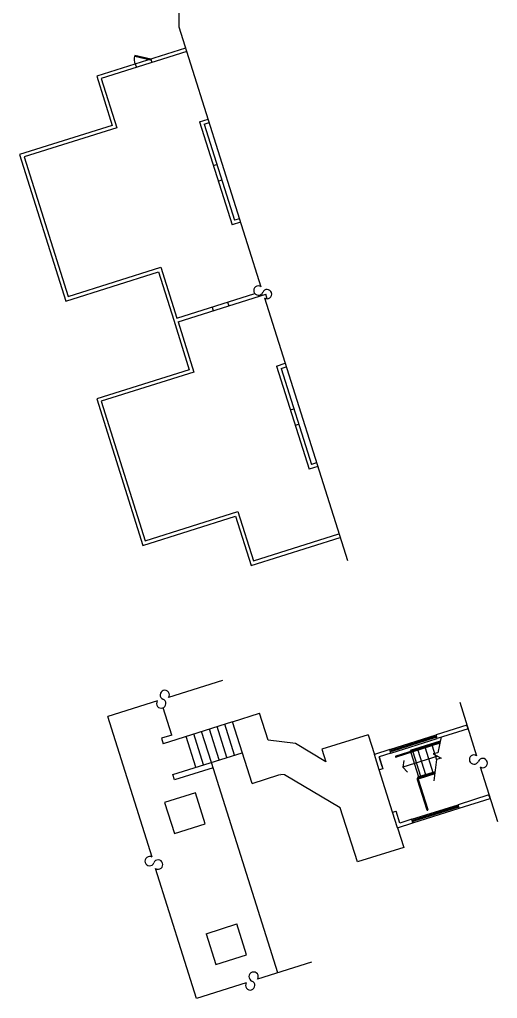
# Model space of a CAD drawing. Header units: inches. Extents: x -323 to 755, y -1552 to 2003.
# Drawn here: x 46 to 755, y -1552 to -99 of the extents above; entities that cross this region are included whole.
import ezdxf

# ---------------------------------------------------------------- set-up
doc = ezdxf.new("R2010")
doc.units = ezdxf.units.IN
doc.header["$LTSCALE"] = 10
doc.header["$MEASUREMENT"] = 0
for name, color, linetype in [('A-DOOR', 2, 'CONTINUOUS'), ('A-FLOR', 3, 'CONTINUOUS'), ('A-GLAZ', 1, 'CONTINUOUS'), ('A-SITE', 3, 'CONTINUOUS'), ('A-WALL', 5, 'CONTINUOUS')]:
    doc.layers.add(name, color=color, linetype=linetype)

msp = doc.modelspace()

# ---------------------------------------------------------------- linework, layer by layer
at = {"layer": 'A-DOOR', "extrusion": (0.000249116, 7.85381e-05, -1)}
for p, q in [((217.2, -152.7), (217, -153.7)), ((217, -153.7), (240.4, -158.9)), ((240.6, -157.9), (217.2, -152.7)), ((240.4, -158.9), (240.6, -157.9))]:
    msp.add_line(p, q, dxfattribs=at)
msp.add_arc((-241, -157.9, 0), 24.4, 342.6253, 9.7898, dxfattribs=at)
at = {"layer": 'A-FLOR'}
for p, q in [((662.2, -1163.4), (597.6, -1183.8)), ((662.7, -1164.9), (598, -1185.3)), ((669.5, -1171.6), (603.8, -1192.3)), ((669.1, -1173.3), (604.3, -1193.8)), ((669.9, -1170), (625.3, -1184)), ((671.2, -1163.7), (666.1, -1187.4)), ((668.2, -1173.6), (668.7, -1175.3)), ((625.3, -1184), (625.8, -1185.4)), ((626.2, -1186.9), (637.6, -1223.1)), ((629.1, -1186), (640.5, -1222.2)), ((636.7, -1183.6), (648.1, -1219.8)), ((647.2, -1180.2), (658.6, -1216.5)), ((657.7, -1176.9), (664.2, -1197.7)), ((666.1, -1187.4), (659.3, -1188.7)), ((659.3, -1188.7), (671.3, -1195.4)), ((666.3, -1192.6), (614.5, -1208.9)), ((616, -1199), (614.5, -1208.9)), ((664.3, -1197.3), (660.5, -1229.2)), ((671.3, -1195.4), (664.3, -1197.3)), ((614.5, -1208.9), (621.4, -1216.2)), ((662.1, -1215.4), (637.6, -1223.1)), ((661.9, -1217), (638.1, -1224.5)), ((661.7, -1218.7), (638.5, -1226)), ((635.7, -1226.9), (650, -1272.2)), ((637.1, -1226.4), (651.4, -1271.7)), ((638.1, -1224.5), (638.5, -1226)), ((694.9, -1266.9), (630.2, -1287.3)), ((695.3, -1268.4), (630.7, -1288.7))]:
    msp.add_line(p, q, dxfattribs=at)
for centre, radius, start, end in [((662.5, -1164.2), 0.75, 287.4983, 107.4983), ((597.8, -1184.5), 0.75, 107.4983, 287.4983), ((604.1, -1193.1), 0.75, 107.4983, 287.4983), ((638.5, -1226), 3, 107.4983, 197.4983), ((638.5, -1226), 1.5, 107.4983, 197.4983), ((650.7, -1271.9), 0.75, 197.4983, 17.4983), ((695.1, -1267.6), 0.75, 287.4983, 107.4983), ((630.4, -1288), 0.75, 107.4983, 287.4983)]:
    msp.add_arc(centre, radius, start, end, dxfattribs=at)
at = {"layer": 'A-GLAZ'}
msp.add_line((599.1, -1275.6), (579.3, -1212.7), dxfattribs=at)
at = {"layer": 'A-SITE'}
for p, q in [((271.9, -1161), (259.2, -1120.5)), ((361.8, -1141.4), (401.9, -1128.8)), ((414.5, -1168.8), (401.9, -1128.8)), ((361.8, -1141.4), (258.8, -1173.9)), ((364.8, -1190.8), (350.4, -1145)), ((390.7, -1233), (361.8, -1141.4)), ((271.9, -1161), (256.3, -1165.9)), ((319, -1205.2), (304.6, -1159.5)), ((330.5, -1201.6), (316, -1155.8)), ((341.9, -1198), (327.5, -1152.2)), ((353.4, -1194.4), (338.9, -1148.6)), ((562.9, -1160.5), (494.2, -1182.2)), ((562.9, -1160.5), (572.1, -1189.8)), ((256.3, -1165.9), (258.8, -1173.9)), ((307.6, -1208.8), (293.1, -1163.1)), ((455, -1173.8), (414.5, -1168.8)), ((500, -1200.6), (455, -1173.8)), ((273.2, -1219.7), (376.2, -1187.2)), ((494.2, -1182.2), (500, -1200.6)), ((428.9, -1513.9), (330.5, -1201.6)), ((275.8, -1227.7), (273.2, -1219.7)), ((333, -1209.6), (275.8, -1227.7)), ((430.7, -1220.3), (433.3, -1219.5)), ((439.1, -1220.2), (433.3, -1219.5)), ((390.7, -1233), (430.7, -1220.3)), ((521.6, -1269.2), (439.1, -1220.2)), ((307, -1246.8), (261.2, -1261.2)), ((321.4, -1292.6), (307, -1246.8)), ((261.2, -1261.2), (275.6, -1307)), ((546.9, -1349.4), (521.6, -1269.2)), ((275.6, -1307), (321.4, -1292.6)), ((606.4, -1298.5), (615.6, -1327.7)), ((615.6, -1327.7), (546.9, -1349.4)), ((322.5, -1455.8), (368.3, -1441.3)), ((382.7, -1487.1), (368.3, -1441.3)), ((322.5, -1455.8), (337, -1501.6)), ((337, -1501.6), (382.7, -1487.1))]:
    msp.add_line(p, q, dxfattribs=at)
at = {"layer": 'A-WALL'}
for p, q in [((282.3, 295.2), (282.3, -110)), ((282.3, -110), (404, -495.8)), ((292.3, -141.6), (160.4, -183.2)), ((294, -146.9), (167.3, -186.8)), ((240.6, -157.9), (242.3, -163.2)), ((217.7, -165.1), (219.4, -170.4)), ((160.4, -183.2), (183.5, -256.4)), ((167.3, -186.8), (190.4, -260)), ((183.5, -256.4), (46.1, -299.7)), ((190.4, -260), (53, -303.3)), ((312.8, -251), (325.5, -247)), ((312.8, -251), (361.1, -404.1)), ((319.7, -254.6), (327.2, -252.3)), ((319.7, -254.6), (364.7, -397.2)), ((46.1, -299.7), (114.7, -517.2)), ((53, -303.3), (118.3, -510.3)), ((333.3, -316.1), (338.6, -314.5)), ((340.6, -339), (345.8, -337.4)), ((373.8, -400.1), (361.1, -404.1)), ((372.1, -394.9), (364.7, -397.2)), ((114.7, -517.2), (252, -473.9)), ((118.3, -510.3), (255.6, -467)), ((252, -473.9), (274.6, -545.4)), ((255.6, -467), (279.4, -542.6)), ((279.4, -542.6), (395, -506.1)), ((281.1, -547.8), (411.3, -506.8)), ((413.4, -513.6), (411.3, -506.8)), ((354.4, -518.9), (356.1, -524.2)), ((409.2, -512.5), (532.1, -902.2)), ((331.6, -526.1), (333.2, -531.4)), ((274.6, -545.4), (297.7, -618.9)), ((281.1, -547.8), (304.6, -622.4)), ((427.1, -613.5), (439.8, -609.4)), ((297.7, -618.9), (160.4, -662.2)), ((304.6, -622.4), (167.3, -665.7)), ((427.1, -613.5), (475.4, -766.5)), ((434, -617), (441.5, -614.7)), ((434, -617), (478.9, -759.6)), ((160.4, -662.2), (229, -879.6)), ((167.3, -665.7), (232.5, -872.7)), ((447.6, -678.5), (452.9, -676.9)), ((454.8, -701.4), (460.1, -699.8)), ((488.1, -762.5), (475.4, -766.5)), ((486.4, -757.3), (478.9, -759.6)), ((229, -879.6), (366.3, -836.3)), ((232.5, -872.7), (369.9, -829.4)), ((366.3, -836.3), (389.4, -909.5)), ((369.9, -829.4), (393, -902.6)), ((389.4, -909.5), (521.3, -867.9)), ((393, -902.6), (519.6, -862.7)), ((347, -1080.1), (267.1, -1105.3)), ((250.4, -1110.5), (176.8, -1133.7)), ((698.6, -1112.1), (723.7, -1191.7)), ((242.5, -1342.3), (176.8, -1133.7)), ((709.4, -1146.5), (663.6, -1160.9)), ((711.1, -1151.7), (709.4, -1146.5)), ((595, -1182.6), (663.6, -1160.9)), ((665.3, -1166.2), (663.6, -1160.9)), ((711.1, -1151.7), (665.3, -1166.2)), ((596.6, -1187.8), (665.3, -1166.2)), ((595, -1182.6), (572.1, -1189.8)), ((579.3, -1212.7), (572.1, -1189.8)), ((596.6, -1187.8), (579, -1193.4)), ((596.6, -1187.8), (595, -1182.6)), ((579, -1193.4), (584.5, -1211)), ((583.5, -1207.7), (579, -1193.4)), ((584.5, -1211), (579.3, -1212.7)), ((728.9, -1208.4), (754.5, -1289.5)), ((742, -1250), (696.3, -1264.4)), ((697.9, -1269.6), (743.7, -1255.2)), ((743.7, -1255.2), (742, -1250)), ((599.1, -1275.6), (604.4, -1274)), ((606.4, -1298.5), (599.1, -1275.6)), ((610, -1291.6), (604.4, -1274)), ((627.6, -1286), (696.3, -1264.4)), ((629.2, -1291.3), (697.9, -1269.6)), ((697.9, -1269.6), (696.3, -1264.4)), ((606.4, -1298.5), (629.2, -1291.3)), ((627.6, -1286), (610, -1291.6)), ((629.2, -1291.3), (627.6, -1286)), ((308.6, -1551.9), (247.8, -1359)), ((478.8, -1498.2), (398.9, -1523.4)), ((382.2, -1528.7), (308.6, -1551.9))]:
    msp.add_line(p, q, dxfattribs=at)
for centre, start, end in [((400.2, -501.5), 56.7724, 338.225), ((413, -506.7), 236.7724, 158.225), ((261.3, -1101.5), 326.7724, 248.225), ((256.1, -1114.3), 146.7724, 68.225), ((719.9, -1197.5), 56.7724, 338.225), ((732.7, -1202.6), 236.7724, 158.225), ((238.8, -1348.1), 56.7724, 338.225), ((251.6, -1353.2), 236.7724, 158.225), ((393.1, -1519.6), 326.7724, 248.225), ((388, -1532.5), 146.7724, 68.225)]:
    msp.add_arc(centre, 6.92, start, end, dxfattribs=at)

doc.saveas('drawing.dxf')
